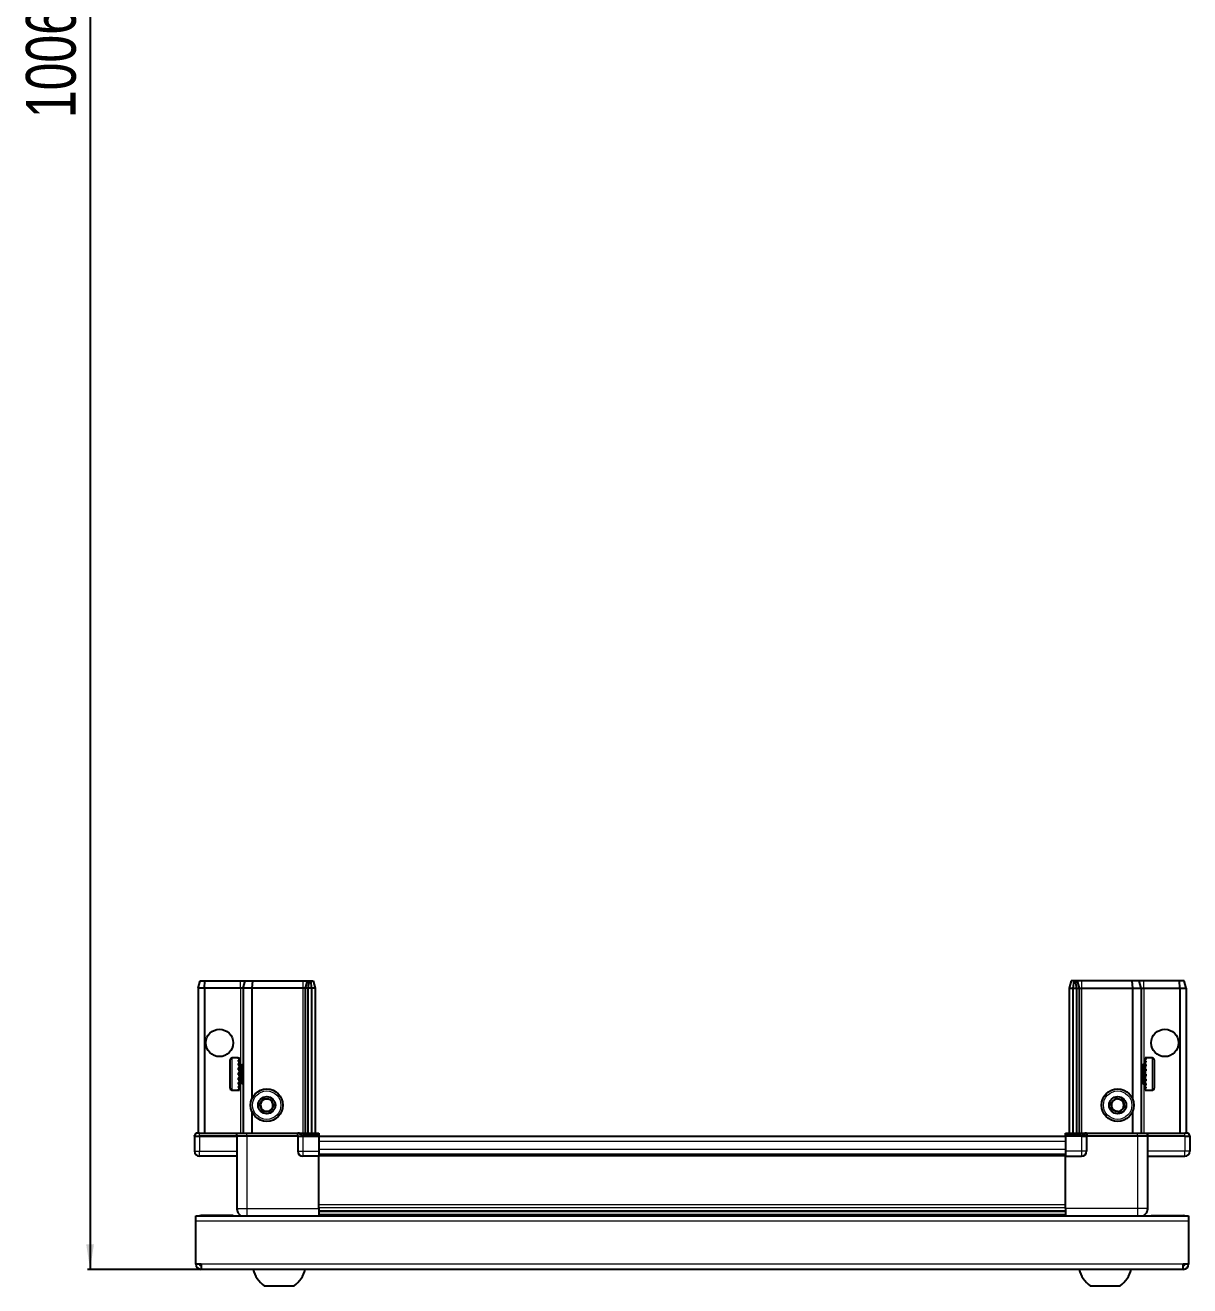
# Model space of a CAD drawing. Header units: millimetres. Extents: x 1021 to 3223, y -287 to 1541.
# Drawn here: x 1077 to 1545, y -287 to 220 of the extents above; entities that cross this region are included whole.
import ezdxf

# ---------------------------------------------------------------- set-up
doc = ezdxf.new("R2010")
doc.units = ezdxf.units.MM
doc.layers.add('FORMAT', color=7, linetype='Continuous')
doc.styles.add('SLDTEXTSTYLE0', font='TXT', dxfattribs={"width": 0.75})
doc.dimstyles.new('SLDDIMSTYLE0', dxfattribs={"dimtxt": 20, "dimasz": 10, "dimexe": 0, "dimexo": 0.0625, "dimgap": 5, "dimtad": 2, "dimdec": 1, "dimrnd": 1e-09, "dimzin": 12, "dimdsep": 46, "dimtxsty": 'SLDTEXTSTYLE0', "dimsah": 1, "dimcen": 0.09, "dimadec": 0, "dimazin": 3, "dimtfac": 1, "dimtofl": 0, "dimtmove": 0, "dimatfit": 3, "dimfxl": 0, "dimfrac": 2, "dimtolj": 1, "dimtzin": 12, "dimarcsym": 0})

# ---------------------------------------------------------------- blocks, each defined once
blk = doc.blocks.new('_D_8')
at = {"layer": 'FORMAT'}
for p, q in [((1146.72, 726.27), (1101.63, 726.27)), ((1102.63, 726.27), (1102.63, -280.43)), ((1147.22, -280.43), (1101.63, -280.43))]:
    blk.add_line(p, q, dxfattribs=at)
for points in [[(1102.63, 726.27), (1101.09, 716.27), (1104.17, 716.27)], [(1102.63, -280.43), (1104.17, -270.43), (1101.09, -270.43)]]:
    blk.add_solid(points, dxfattribs=at)
at = {"layer": 'FORMAT', "insert": (1076.85, 182.28), "char_height": 20, "attachment_point": 1, "rotation": 90, "style": 'SLDTEXTSTYLE0'}
blk.add_mtext('1006,7', dxfattribs=at)

msp = doc.modelspace()

# ---------------------------------------------------------------- linework, layer by layer
at = {"color": 7, "linetype": 'Continuous', "lineweight": 25}
for p, q in [((1146.13, -167.43), (1146.93, -164.43)), ((1146.93, -164.43), (1148.78, -164.43)), ((1148.63, -167.43), (1148.78, -164.43)), ((1148.78, -164.43), (1163.13, -164.43)), ((1163.13, -164.43), (1164.93, -164.43)), ((1164.13, -167.43), (1164.93, -164.43)), ((1164.93, -164.43), (1167.96, -164.43)), ((1167.96, -164.43), (1167.63, -167.43)), ((1167.96, -164.43), (1188.13, -164.43)), ((1188.13, -164.43), (1189.93, -164.43)), ((1189.93, -164.43), (1189.13, -167.43)), ((1189.93, -164.43), (1190.67, -164.43)), ((1190.67, -164.43), (1190.13, -167.43)), ((1190.67, -164.43), (1191.17, -164.43)), ((1191.17, -164.43), (1191.63, -167.43)), ((1191.17, -164.43), (1192.33, -164.43)), ((1192.33, -164.43), (1193.13, -167.43)), ((1496.93, -164.43), (1496.13, -167.43)), ((1498.08, -164.43), (1496.93, -164.43)), ((1498.08, -164.43), (1497.63, -167.43)), ((1498.58, -164.43), (1498.08, -164.43)), ((1498.58, -164.43), (1499.13, -167.43)), ((1499.33, -164.43), (1498.58, -164.43)), ((1499.33, -164.43), (1500.13, -167.43)), ((1501.13, -164.43), (1499.33, -164.43)), ((1521.3, -164.43), (1501.13, -164.43)), ((1521.3, -164.43), (1521.63, -167.43)), ((1524.33, -164.43), (1521.3, -164.43)), ((1525.13, -167.43), (1524.33, -164.43)), ((1526.13, -164.43), (1524.33, -164.43)), ((1540.47, -164.43), (1526.13, -164.43)), ((1540.63, -167.43), (1540.47, -164.43)), ((1542.33, -164.43), (1540.47, -164.43)), ((1543.13, -167.43), (1542.33, -164.43)), ((1148.63, -167.43), (1146.13, -167.43)), ((1146.13, -167.43), (1146.13, -225.73)), ((1163.13, -167.43), (1148.63, -167.43)), ((1148.63, -167.43), (1148.63, -225.73)), ((1164.13, -167.43), (1163.13, -167.43)), ((1167.63, -167.43), (1164.13, -167.43)), ((1164.13, -167.43), (1164.13, -225.73)), ((1188.13, -167.43), (1167.63, -167.43)), ((1167.63, -167.43), (1167.63, -211.93)), ((1189.13, -167.43), (1188.13, -167.43)), ((1190.13, -167.43), (1189.13, -167.43)), ((1189.13, -167.43), (1189.13, -225.73)), ((1190.13, -167.43), (1190.13, -225.73)), ((1191.63, -167.43), (1190.13, -167.43)), ((1191.63, -167.43), (1191.63, -225.73)), ((1193.13, -167.43), (1191.63, -167.43)), ((1193.13, -167.43), (1193.13, -225.73)), ((1496.13, -167.43), (1497.63, -167.43)), ((1496.13, -167.43), (1496.13, -225.73)), ((1497.63, -167.43), (1499.13, -167.43)), ((1497.63, -167.43), (1497.63, -225.73)), ((1499.13, -167.43), (1500.13, -167.43)), ((1499.13, -167.43), (1499.13, -225.73)), ((1500.13, -167.43), (1500.13, -225.73)), ((1500.13, -167.43), (1501.13, -167.43)), ((1501.13, -167.43), (1521.63, -167.43)), ((1521.63, -167.43), (1521.63, -211.93)), ((1521.63, -167.43), (1525.13, -167.43)), ((1525.13, -167.43), (1525.13, -225.73)), ((1525.13, -167.43), (1526.13, -167.43)), ((1526.13, -167.43), (1540.63, -167.43)), ((1540.63, -167.43), (1540.63, -225.73)), ((1540.63, -167.43), (1543.13, -167.43)), ((1543.13, -167.43), (1543.13, -225.73)), ((1158.93, -207.63), (1158.93, -196.23)), ((1162.13, -195.43), (1159.73, -195.43)), ((1162.13, -195.43), (1162.13, -195.43)), ((1162.13, -195.43), (1162.63, -195.43)), ((1162.13, -195.62), (1162.63, -195.62)), ((1162.13, -195.62), (1162.13, -195.84)), ((1162.13, -195.84), (1162.63, -195.84)), ((1162.13, -196.41), (1162.63, -196.41)), ((1162.13, -196.41), (1162.13, -196.84)), ((1162.13, -196.84), (1162.63, -196.84)), ((1162.63, -195.62), (1162.63, -195.43)), ((1162.63, -195.84), (1162.63, -195.62)), ((1162.63, -196.41), (1162.63, -195.84)), ((1162.63, -196.84), (1162.63, -196.41)), ((1162.63, -197.75), (1162.63, -196.84)), ((1162.73, -197.53), (1162.63, -197.53)), ((1162.73, -206.33), (1162.73, -197.53)), ((1526.63, -197.53), (1526.53, -197.53)), ((1526.53, -197.53), (1526.53, -206.33)), ((1529.53, -195.43), (1526.63, -195.43)), ((1527.13, -195.43), (1526.63, -195.43)), ((1526.63, -195.43), (1526.63, -195.47)), ((1526.63, -195.47), (1526.63, -195.76)), ((1527.13, -195.47), (1526.63, -195.47)), ((1527.13, -195.76), (1526.63, -195.76)), ((1526.63, -195.76), (1526.63, -196.03)), ((1527.13, -196.03), (1526.63, -196.03)), ((1526.63, -196.03), (1526.63, -196.7)), ((1527.13, -196.7), (1526.63, -196.7)), ((1526.63, -196.7), (1526.63, -197.17)), ((1526.63, -197.17), (1526.63, -198.15)), ((1527.13, -197.17), (1526.63, -197.17)), ((1527.13, -195.47), (1527.13, -195.43)), ((1527.13, -196.03), (1527.13, -195.76)), ((1527.13, -197.17), (1527.13, -196.7)), ((1530.33, -196.23), (1530.33, -207.63)), ((1162.13, -197.75), (1162.63, -197.75)), ((1162.13, -197.75), (1162.13, -198.34)), ((1162.13, -198.34), (1162.63, -198.34)), ((1162.13, -199.49), (1162.63, -199.49)), ((1162.13, -199.49), (1162.13, -200.19)), ((1162.13, -200.19), (1162.63, -200.19)), ((1162.13, -201.47), (1162.63, -201.47)), ((1162.13, -201.47), (1162.13, -202.21)), ((1162.13, -201.62), (1162.63, -201.62)), ((1162.13, -202.12), (1162.63, -202.12)), ((1162.13, -202.21), (1162.63, -202.21)), ((1162.63, -198.34), (1162.63, -197.75)), ((1162.63, -199.49), (1162.63, -198.34)), ((1162.63, -200.19), (1162.63, -199.49)), ((1162.63, -201.47), (1162.63, -200.19)), ((1162.63, -201.62), (1162.63, -201.47)), ((1162.63, -202.21), (1162.63, -202.12)), ((1162.63, -203.5), (1162.63, -202.21)), ((1163.61, -198.62), (1163.13, -197.93)), ((1163.13, -205.93), (1163.13, -197.93)), ((1164.1, -197.93), (1163.61, -198.62)), ((1163.61, -205.24), (1163.61, -198.62)), ((1164.13, -197.93), (1164.1, -197.93)), ((1164.1, -205.93), (1164.1, -197.93)), ((1525.16, -197.93), (1525.13, -197.93)), ((1525.65, -198.62), (1525.16, -197.93)), ((1525.16, -197.93), (1525.16, -205.93)), ((1526.13, -197.93), (1525.65, -198.62)), ((1525.65, -198.62), (1525.65, -205.24)), ((1526.13, -197.93), (1526.13, -205.93)), ((1527.13, -198.15), (1526.63, -198.15)), ((1526.63, -198.15), (1526.63, -198.77)), ((1526.63, -198.77), (1526.63, -199.97)), ((1527.13, -198.77), (1526.63, -198.77)), ((1527.13, -199.97), (1526.63, -199.97)), ((1526.63, -199.97), (1526.63, -200.6)), ((1527.13, -200.6), (1526.63, -200.6)), ((1526.63, -200.68), (1526.63, -201.98)), ((1527.13, -200.68), (1526.63, -200.68)), ((1527.13, -201.98), (1526.63, -201.98)), ((1527.13, -202.46), (1526.63, -202.46)), ((1526.63, -202.46), (1526.63, -202.71)), ((1527.13, -198.77), (1527.13, -198.15)), ((1527.13, -200.68), (1527.13, -199.97)), ((1527.13, -202.71), (1527.13, -201.98)), ((1162.13, -203.5), (1162.63, -203.5)), ((1162.13, -203.5), (1162.13, -204.21)), ((1162.13, -204.21), (1162.63, -204.21)), ((1162.13, -205.37), (1162.63, -205.37)), ((1162.13, -205.37), (1162.13, -205.97)), ((1162.13, -205.97), (1162.63, -205.97)), ((1162.13, -206.91), (1162.63, -206.91)), ((1162.13, -206.91), (1162.13, -207.35)), ((1162.13, -207.35), (1162.63, -207.35)), ((1162.63, -204.21), (1162.63, -203.5)), ((1162.63, -205.37), (1162.63, -204.21)), ((1162.63, -205.97), (1162.63, -205.37)), ((1162.63, -206.91), (1162.63, -205.97)), ((1162.63, -206.33), (1162.73, -206.33)), ((1162.63, -207.35), (1162.63, -206.91)), ((1162.63, -207.95), (1162.63, -207.35)), ((1163.13, -205.93), (1163.61, -205.24)), ((1163.61, -205.24), (1164.1, -205.93)), ((1164.1, -205.93), (1164.13, -205.93)), ((1525.13, -205.93), (1525.16, -205.93)), ((1525.16, -205.93), (1525.65, -205.24)), ((1525.65, -205.24), (1526.13, -205.93)), ((1526.53, -206.33), (1526.63, -206.33)), ((1526.63, -202.71), (1526.63, -203.98)), ((1527.13, -202.71), (1526.63, -202.71)), ((1527.13, -203.98), (1526.63, -203.98)), ((1526.63, -203.98), (1526.63, -204.67)), ((1526.63, -204.67), (1526.63, -205.79)), ((1527.13, -204.67), (1526.63, -204.67)), ((1527.13, -205.79), (1526.63, -205.79)), ((1526.63, -205.79), (1526.63, -206.36)), ((1526.63, -206.36), (1526.63, -207.21)), ((1527.13, -206.36), (1526.63, -206.36)), ((1527.13, -207.21), (1526.63, -207.21)), ((1526.63, -207.21), (1526.63, -207.61)), ((1526.63, -207.61), (1526.63, -208.12)), ((1527.13, -207.61), (1526.63, -207.61)), ((1527.13, -204.67), (1527.13, -203.98)), ((1527.13, -206.36), (1527.13, -205.79)), ((1527.13, -207.61), (1527.13, -207.21)), ((1159.73, -208.43), (1162.13, -208.43)), ((1162.13, -207.95), (1162.63, -207.95)), ((1162.13, -207.95), (1162.13, -208.19)), ((1162.13, -208.19), (1162.63, -208.19)), ((1162.13, -208.41), (1162.63, -208.41)), ((1162.13, -208.41), (1162.13, -208.43)), ((1162.13, -208.42), (1162.63, -208.42)), ((1162.63, -208.19), (1162.63, -207.95)), ((1162.63, -208.41), (1162.63, -208.19)), ((1162.63, -208.42), (1162.63, -208.41)), ((1527.13, -208.12), (1526.63, -208.12)), ((1526.63, -208.12), (1526.63, -208.31)), ((1526.63, -208.31), (1526.63, -208.43)), ((1527.13, -208.31), (1526.63, -208.31)), ((1526.63, -208.43), (1529.53, -208.43)), ((1527.13, -208.31), (1527.13, -208.12)), ((1167.63, -216.93), (1167.63, -225.73)), ((1521.63, -216.93), (1521.63, -225.73)), ((1145.13, -225.73), (1144.63, -226.59)), ((1144.63, -226.93), (1144.63, -226.59)), ((1144.63, -226.93), (1146.63, -226.93)), ((1144.63, -226.93), (1144.63, -232.93)), ((1146.63, -225.73), (1145.13, -225.73)), ((1146.63, -225.73), (1161.43, -225.73)), ((1161.43, -226.93), (1146.63, -226.93)), ((1146.63, -226.93), (1161.43, -226.93)), ((1161.43, -225.73), (1161.63, -225.73)), ((1161.63, -226.93), (1161.43, -226.93)), ((1161.63, -226.93), (1161.63, -225.73)), ((1161.63, -225.73), (1165.63, -225.73)), ((1165.63, -226.93), (1161.63, -226.93)), ((1161.63, -226.93), (1161.63, -255.93)), ((1165.63, -225.73), (1185.93, -225.73)), ((1185.93, -226.93), (1165.63, -226.93)), ((1185.93, -225.73), (1186.13, -225.73)), ((1186.13, -226.93), (1185.93, -226.93)), ((1186.13, -226.93), (1186.13, -225.73)), ((1186.81, -225.73), (1186.13, -225.73)), ((1186.13, -226.93), (1188.13, -226.93)), ((1186.13, -226.93), (1186.13, -232.93)), ((1186.81, -225.73), (1194.63, -225.73)), ((1194.63, -226.59), (1188.13, -226.59)), ((1194.63, -226.93), (1188.13, -226.93)), ((1188.13, -226.93), (1194.63, -226.93)), ((1194.63, -225.73), (1194.63, -226.59)), ((1194.63, -226.59), (1194.63, -226.59)), ((1194.63, -226.93), (1194.63, -226.59)), ((1194.63, -226.93), (1194.63, -226.93)), ((1194.63, -226.93), (1194.63, -232.93)), ((1494.63, -227.08), (1194.63, -227.08)), ((1494.63, -226.59), (1494.63, -225.73)), ((1494.63, -225.73), (1502.45, -225.73)), ((1501.13, -226.59), (1494.63, -226.59)), ((1494.63, -226.93), (1494.63, -226.59)), ((1501.13, -226.93), (1494.63, -226.93)), ((1494.63, -226.93), (1494.63, -232.93)), ((1501.13, -226.93), (1503.13, -226.93)), ((1503.13, -226.93), (1501.13, -226.93)), ((1503.13, -225.73), (1502.45, -225.73)), ((1503.13, -226.93), (1503.13, -225.73)), ((1503.13, -225.73), (1503.33, -225.73)), ((1503.33, -226.93), (1503.13, -226.93)), ((1503.13, -226.93), (1503.13, -232.93)), ((1503.33, -225.73), (1523.63, -225.73)), ((1523.63, -226.93), (1503.33, -226.93)), ((1523.63, -225.73), (1527.63, -225.73)), ((1527.63, -226.93), (1523.63, -226.93)), ((1527.63, -226.93), (1527.63, -225.73)), ((1527.63, -225.73), (1527.83, -225.73)), ((1527.83, -226.93), (1527.63, -226.93)), ((1527.63, -226.93), (1527.63, -255.93)), ((1527.83, -225.73), (1542.63, -225.73)), ((1542.63, -226.93), (1527.83, -226.93)), ((1544.13, -225.73), (1542.63, -225.73)), ((1542.63, -226.93), (1544.63, -226.93)), ((1544.63, -226.59), (1544.13, -225.73)), ((1544.63, -226.59), (1544.13, -225.73)), ((1544.63, -226.93), (1544.63, -226.59)), ((1544.63, -226.93), (1544.63, -226.59)), ((1544.63, -226.93), (1544.63, -226.93)), ((1544.63, -226.93), (1544.63, -232.93)), ((1194.63, -232.93), (1194.63, -234.93)), ((1494.63, -232.93), (1494.63, -234.93)), ((1161.63, -234.93), (1146.63, -234.93)), ((1194.63, -234.93), (1188.13, -234.93)), ((1494.63, -234.28), (1194.63, -234.28)), ((1194.63, -255.93), (1194.63, -234.93)), ((1494.63, -234.93), (1501.13, -234.93)), ((1494.63, -255.93), (1494.63, -234.93)), ((1527.63, -234.93), (1542.63, -234.93)), ((1194.63, -256.95), (1494.63, -256.95)), ((1194.63, -256.99), (1494.63, -256.99)), ((1145.13, -258.93), (1544.13, -258.93)), ((1145.13, -261.03), (1145.13, -258.93)), ((1145.13, -278.33), (1145.13, -261.03)), ((1160.13, -258.83), (1147.23, -258.83)), ((1160.13, -258.83), (1160.13, -258.93)), ((1218.51, -258.78), (1194.63, -258.78)), ((1213.13, -258.93), (1213.13, -258.78)), ((1213.17, -258.93), (1213.17, -258.78)), ((1213.44, -258.93), (1213.44, -258.78)), ((1213.7, -258.93), (1213.7, -258.78)), ((1214.35, -258.93), (1214.35, -258.78)), ((1214.82, -258.93), (1214.82, -258.78)), ((1215.78, -258.93), (1215.78, -258.78)), ((1216.4, -258.93), (1216.4, -258.78)), ((1217.59, -258.93), (1217.59, -258.78)), ((1218.25, -258.93), (1218.25, -258.78)), ((1218.3, -258.93), (1218.3, -258.78)), ((1219.6, -258.78), (1218.51, -258.78)), ((1219.6, -258.93), (1219.6, -258.78)), ((1219.6, -258.78), (1219.6, -258.78)), ((1220.33, -258.78), (1219.6, -258.78)), ((1219.61, -258.93), (1219.61, -258.78)), ((1220.11, -258.93), (1220.11, -258.78)), ((1220.33, -258.93), (1220.33, -258.78)), ((1220.75, -258.78), (1220.33, -258.78)), ((1220.33, -258.78), (1220.33, -258.78)), ((1468.51, -258.78), (1220.75, -258.78)), ((1221.61, -258.93), (1221.61, -258.78)), ((1222.3, -258.93), (1222.3, -258.78)), ((1223.42, -258.93), (1223.42, -258.78)), ((1224, -258.93), (1224, -258.78)), ((1224.87, -258.93), (1224.87, -258.78)), ((1225.27, -258.93), (1225.27, -258.78)), ((1225.8, -258.93), (1225.8, -258.78)), ((1225.99, -258.93), (1225.99, -258.78)), ((1226.13, -258.93), (1226.13, -258.78)), ((1463.13, -258.93), (1463.13, -258.78)), ((1463.3, -258.93), (1463.3, -258.78)), ((1463.51, -258.93), (1463.51, -258.78)), ((1464.07, -258.93), (1464.07, -258.78)), ((1464.49, -258.93), (1464.49, -258.78)), ((1465.39, -258.93), (1465.39, -258.78)), ((1465.97, -258.93), (1465.97, -258.78)), ((1467.12, -258.93), (1467.12, -258.78)), ((1467.81, -258.93), (1467.81, -258.78)), ((1469.09, -258.78), (1468.51, -258.78)), ((1469.09, -258.93), (1469.09, -258.78)), ((1469.1, -258.78), (1469.09, -258.78)), ((1469.83, -258.78), (1469.1, -258.78)), ((1469.27, -258.93), (1469.27, -258.78)), ((1469.77, -258.93), (1469.77, -258.78)), ((1469.83, -258.93), (1469.83, -258.78)), ((1470.75, -258.78), (1469.83, -258.78)), ((1469.83, -258.78), (1469.83, -258.78)), ((1494.63, -258.78), (1470.75, -258.78)), ((1471.12, -258.93), (1471.12, -258.78)), ((1471.83, -258.93), (1471.83, -258.78)), ((1473, -258.93), (1473, -258.78)), ((1473.61, -258.93), (1473.61, -258.78)), ((1474.55, -258.93), (1474.55, -258.78)), ((1475, -258.93), (1475, -258.78)), ((1475.62, -258.93), (1475.62, -258.78)), ((1475.87, -258.93), (1475.87, -258.78)), ((1476.11, -258.93), (1476.11, -258.78)), ((1476.13, -258.93), (1476.13, -258.78)), ((1529.13, -258.83), (1529.13, -258.93)), ((1529.13, -258.83), (1542.03, -258.83)), ((1544.13, -258.93), (1544.13, -261.03)), ((1544.13, -261.03), (1544.13, -278.33)), ((1147.23, -278.33), (1145.13, -278.33)), ((1147.23, -278.33), (1147.23, -280.43)), ((1544.13, -278.33), (1542.03, -278.33)), ((1542.03, -280.43), (1542.03, -278.33)), ((1542.03, -280.43), (1147.23, -280.43)), ((1172.63, -287.03), (1184.63, -287.03)), ((1504.63, -287.03), (1516.63, -287.03))]:
    msp.add_line(p, q, dxfattribs=at)
at = {"color": 8, "linetype": 'Continuous', "lineweight": 18}
for p, q in [((1163.13, -167.43), (1163.13, -164.43)), ((1188.13, -164.43), (1188.13, -167.43)), ((1501.13, -164.43), (1501.13, -167.43)), ((1526.13, -167.43), (1526.13, -164.43)), ((1163.13, -167.43), (1163.13, -197.93)), ((1188.13, -167.43), (1188.13, -225.73)), ((1501.13, -167.43), (1501.13, -225.73)), ((1526.13, -167.43), (1526.13, -197.93)), ((1159.73, -208.43), (1159.73, -195.43)), ((1529.53, -195.43), (1529.53, -208.43)), ((1163.13, -205.93), (1163.13, -225.73)), ((1526.13, -205.93), (1526.13, -225.73)), ((1146.63, -226.93), (1146.63, -225.73)), ((1146.63, -226.93), (1146.63, -232.93)), ((1161.43, -226.93), (1161.43, -225.73)), ((1165.63, -226.93), (1165.63, -225.73)), ((1165.63, -226.93), (1165.63, -255.93)), ((1185.93, -226.93), (1185.93, -225.73)), ((1188.13, -226.93), (1188.13, -226.59)), ((1188.13, -226.93), (1188.13, -232.93)), ((1194.63, -226.93), (1194.63, -226.59)), ((1501.13, -226.93), (1501.13, -226.59)), ((1501.13, -226.93), (1501.13, -232.93)), ((1503.33, -225.73), (1503.33, -226.93)), ((1523.63, -226.93), (1523.63, -225.73)), ((1523.63, -226.93), (1523.63, -255.93)), ((1527.83, -225.73), (1527.83, -226.93)), ((1542.63, -226.93), (1542.63, -225.73)), ((1542.63, -226.93), (1542.63, -232.93)), ((1144.63, -232.93), (1146.63, -232.93)), ((1146.63, -232.93), (1161.63, -232.93)), ((1146.63, -234.93), (1146.63, -232.93)), ((1186.13, -232.93), (1188.13, -232.93)), ((1188.13, -232.93), (1194.63, -232.93)), ((1188.13, -232.93), (1188.13, -234.93)), ((1494.63, -229.08), (1194.63, -229.08)), ((1494.63, -232.28), (1194.63, -232.28)), ((1501.13, -232.93), (1494.63, -232.93)), ((1503.13, -232.93), (1501.13, -232.93)), ((1501.13, -232.93), (1501.13, -234.93)), ((1542.63, -232.93), (1527.63, -232.93)), ((1544.63, -232.93), (1542.63, -232.93)), ((1542.63, -234.93), (1542.63, -232.93)), ((1494.63, -234.93), (1194.63, -234.93)), ((1165.63, -255.93), (1194.63, -255.93)), ((1194.63, -254.33), (1494.63, -254.33)), ((1494.63, -255.74), (1194.63, -255.74)), ((1194.63, -258.19), (1494.63, -258.19)), ((1523.63, -255.93), (1494.63, -255.93)), ((1544.13, -261.03), (1145.13, -261.03)), ((1147.23, -258.93), (1147.23, -258.83)), ((1542.03, -258.93), (1542.03, -258.83)), ((1542.03, -278.33), (1147.23, -278.33))]:
    msp.add_line(p, q, dxfattribs=at)
at = {"color": 7, "linetype": 'Continuous', "lineweight": 25, "flags": 128}
for points in [[(1147.23, -258.83), (1146.82, -258.87), (1146.59, -258.93)], [(1542.67, -258.93), (1542.44, -258.87), (1542.03, -258.83)]]:
    msp.add_lwpolyline(points, dxfattribs=at)
at = {"color": 7, "linetype": 'Continuous', "lineweight": 25}
for centre, radius in [((1154.63, -189.43), 5.5), ((1534.63, -189.43), 5.5), ((1173.63, -214.43), 6.5), ((1173.63, -214.43), 3.46), ((1515.63, -214.43), 6.5), ((1515.63, -214.43), 3.46)]:
    msp.add_circle(centre, radius, dxfattribs=at)
at = {"color": 8, "linetype": 'Continuous', "lineweight": 18}
for centre in [(1173.63, -214.43), (1515.63, -214.43)]:
    msp.add_circle(centre, 5.7, dxfattribs=at)
at = {"color": 7, "linetype": 'Continuous', "lineweight": 25}
for centre, radius, start, end in [((1159.73, -196.23), 0.8, 90, 180), ((1163.13, -197.53), 0.4, 180, 270), ((1526.13, -197.53), 0.4, 270, 0), ((1529.53, -196.23), 0.8, 360, 90), ((1159.73, -207.63), 0.8, 180, 270), ((1163.13, -206.33), 0.4, 90, 180), ((1526.13, -206.33), 0.4, 360, 90), ((1529.53, -207.63), 0.8, 270, 0), ((1173.63, -214.43), 2.5, 87.376, 147.376), ((1173.63, -214.43), 2.5, 27.376, 87.376), ((1515.63, -214.43), 2.5, 134.6767, 194.6767), ((1515.63, -214.43), 2.5, 74.6767, 134.6767), ((1515.63, -214.43), 2.5, 14.6767, 74.6767), ((1173.63, -214.43), 2.5, 147.376, 207.376), ((1173.63, -214.43), 2.5, 207.376, 267.376), ((1173.63, -214.43), 2.5, 267.376, 327.376), ((1173.63, -214.43), 2.5, 327.376, 27.376), ((1515.63, -214.43), 2.5, 194.6767, 254.6767), ((1515.63, -214.43), 2.5, 254.6767, 314.6767), ((1515.63, -214.43), 2.5, 314.6767, 14.6767), ((1146.63, -232.93), 2, 180, 270), ((1188.13, -232.93), 2, 180, 270), ((1501.13, -232.93), 2, 270, 0), ((1542.63, -232.93), 2, 270, 0), ((1147.23, -278.33), 2.1, 180, 270), ((1147.23, -278.33), 0.6, 180, 270), ((1542.03, -278.33), 2.1, 270, 0), ((1542.03, -278.33), 0.6, 270, 0), ((1179.65, -277.4), 11.91, 194.7004, 233.8734), ((1177.6, -277.4), 11.91, 306.1266, 345.2996), ((1511.65, -277.4), 11.91, 194.7004, 233.8734), ((1509.6, -277.4), 11.91, 306.1266, 345.2996)]:
    msp.add_arc(centre, radius, start, end, dxfattribs=at)
for centre, start_param, end_param in [((1188.13, -223.13), 2.418858, 3.141593), ((1501.13, -223.13), 3.141593, 3.864327)]:
    msp.add_ellipse(centre, major_axis=(0, 3.46), ratio=0.57735, start_param=start_param, end_param=end_param, dxfattribs=at)
for points, knots in [([(1170.75, -214.3), (1171.02, -213.86), (1171.54, -213.05), (1172.06, -212.24), (1172.3, -211.86)], [0, 0, 0, 0, 0.534686, 1, 1, 1, 1]), ([(1172.3, -211.86), (1172.82, -211.89), (1173.78, -211.93), (1174.74, -211.98), (1175.19, -212)], [0, 0, 0, 0, 0.534686, 1, 1, 1, 1]), ([(1175.19, -212), (1175.34, -212.3), (1175.72, -213.03), (1176.18, -213.92), (1176.46, -214.45), (1176.51, -214.56)], [0, 0, 0, 0, 0.3629006, 0.8668753, 1, 1, 1, 1]), ([(1512.85, -213.66), (1513.21, -213.3), (1513.9, -212.62), (1514.58, -211.95), (1514.9, -211.63)], [0, 0, 0, 0, 0.534686, 1, 1, 1, 1]), ([(1514.9, -211.63), (1515.4, -211.77), (1516.33, -212.03), (1517.25, -212.28), (1517.68, -212.4)], [0, 0, 0, 0, 0.5346859, 1, 1, 1, 1]), ([(1517.68, -212.4), (1517.71, -212.52), (1517.87, -213.1), (1518.12, -214.06), (1518.33, -214.86), (1518.41, -215.19)], [0, 0, 0, 0, 0.133125, 0.637099, 1, 1, 1, 1]), ([(1172.07, -216.86), (1172.02, -216.75), (1171.74, -216.22), (1171.28, -215.33), (1170.9, -214.6), (1170.75, -214.3)], [0, 0, 0, 0, 0.133125, 0.637099, 1, 1, 1, 1]), ([(1174.96, -216.99), (1174.44, -216.97), (1173.48, -216.92), (1172.52, -216.88), (1172.07, -216.86)], [0, 0, 0, 0, 0.534686, 1, 1, 1, 1]), ([(1176.51, -214.56), (1176.23, -214.99), (1175.71, -215.81), (1175.2, -216.61), (1174.96, -216.99)], [0, 0, 0, 0, 0.534686, 1, 1, 1, 1]), ([(1513.58, -216.46), (1513.49, -216.12), (1513.28, -215.33), (1513.03, -214.36), (1512.88, -213.79), (1512.85, -213.66)], [0, 0, 0, 0, 0.362901, 0.866875, 1, 1, 1, 1]), ([(1516.36, -217.22), (1515.86, -217.08), (1514.93, -216.83), (1514.01, -216.57), (1513.58, -216.46)], [0, 0, 0, 0, 0.534686, 1, 1, 1, 1]), ([(1518.41, -215.19), (1518.05, -215.55), (1517.36, -216.23), (1516.68, -216.91), (1516.36, -217.22)], [0, 0, 0, 0, 0.534686, 1, 1, 1, 1]), ([(1161.63, -255.93), (1161.68, -256.37), (1161.75, -257.04), (1162.18, -257.86), (1162.64, -258.41), (1163.04, -258.77), (1163.3, -258.9), (1163.35, -258.93)], [0, 0, 0, 0, 0.3630185, 0.5584377, 0.7580039, 0.9575702, 1, 1, 1, 1]), ([(1194.63, -255.93), (1194.63, -256.32), (1194.63, -257.11), (1194.63, -258.13), (1194.63, -258.76), (1194.63, -258.92), (1194.63, -258.93)], [0, 0, 0, 0, 0.32552, 0.65104, 0.97656, 1, 1, 1, 1]), ([(1494.63, -255.93), (1494.63, -256.32), (1494.63, -257.11), (1494.63, -258.13), (1494.63, -258.76), (1494.63, -258.92), (1494.63, -258.93)], [0, 0, 0, 0, 0.3255201, 0.6510403, 0.9765604, 1, 1, 1, 1]), ([(1527.63, -255.93), (1527.58, -256.37), (1527.51, -257.04), (1527.08, -257.86), (1526.62, -258.41), (1526.22, -258.77), (1525.95, -258.9), (1525.91, -258.93)], [0, 0, 0, 0, 0.363018, 0.558438, 0.758004, 0.95757, 1, 1, 1, 1])]:
    msp.add_open_spline(points, degree=3, knots=knots, dxfattribs=at)
at = {"color": 8, "linetype": 'Continuous', "lineweight": 18}
for points in [[(1161.63, -255.93), (1161.69, -255.93), (1161.81, -255.93), (1162.73, -255.93), (1164.06, -255.93), (1165.11, -255.93), (1165.63, -255.93)], [(1527.63, -255.93), (1527.57, -255.93), (1527.45, -255.93), (1526.52, -255.93), (1525.2, -255.93), (1524.15, -255.93), (1523.63, -255.93)]]:
    msp.add_open_spline(points, degree=3, dxfattribs=at)
for points in [[(1165.63, -255.93), (1165.63, -256.37), (1165.63, -257.04), (1165.63, -257.86), (1165.63, -258.41), (1165.63, -258.77), (1165.63, -258.9), (1165.63, -258.93)], [(1523.63, -255.93), (1523.63, -256.37), (1523.63, -257.04), (1523.63, -257.86), (1523.63, -258.41), (1523.63, -258.77), (1523.63, -258.9), (1523.63, -258.93)]]:
    msp.add_open_spline(points, degree=3, knots=[0, 0, 0, 0, 0.363018, 0.558438, 0.758004, 0.95757, 1, 1, 1, 1], dxfattribs=at)

# ---------------------------------------------------------------- dimensions: what is measured, and where the dimension line sits
at = {"layer": 'FORMAT'}
dim = msp.add_linear_dim(base=(1102.63, -280.43), p1=(1146.73, 726.27), p2=(1147.23, -280.43), angle=90, dimstyle='SLDDIMSTYLE0', dxfattribs=at)
dim.commit()
dim.dimension.update_dxf_attribs({"geometry": '_D_8', "text_midpoint": (1102.63, 222.92), "dimtype": 160})

doc.saveas('drawing.dxf')
